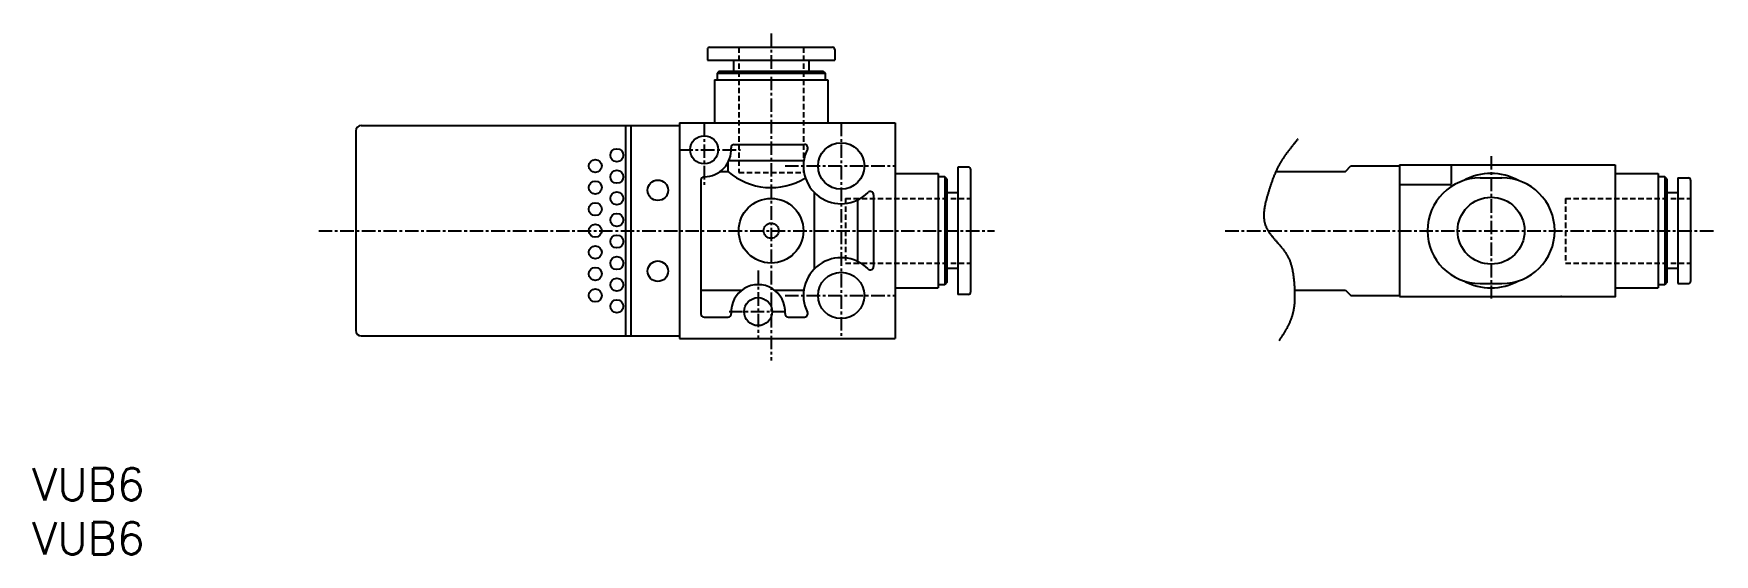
# Model space of a CAD drawing. Extents: x 0 to 156, y 0 to 48.
import ezdxf

# ---------------------------------------------------------------- set-up
doc = ezdxf.new("R2010")
doc.units = 0
doc.linetypes.add('CENTER', pattern=[2, 1.25, -0.25, 0.25, -0.25])
doc.linetypes.add('DASHED', pattern=[0.75, 0.5, -0.25])
doc.layers.get('0').update_dxf_attribs({"linetype": 'CONTINUOUS'})
doc.layers.add('CENTER', color=1, linetype='CENTER')
doc.styles.get("Standard").update_dxf_attribs({"font": 'txt.shx'})

# ---------------------------------------------------------------- blocks, each defined once
blk = doc.blocks.new('*U16')
at = {"color": 7, "linetype": 'CONTINUOUS'}
blk.add_text('VUB6', height=3, dxfattribs=at).set_placement((0, 0))
blk = doc.blocks.new('*U17')
at = {"color": 7, "linetype": 'CONTINUOUS'}
blk.add_text('VUB6', height=3, dxfattribs=at).set_placement((0, 5))

msp = doc.modelspace()

# ---------------------------------------------------------------- linework, layer by layer
at = {"color": 7, "linetype": 'CONTINUOUS'}
for p, q in [((62.6, 46.8), (62.6, 45.8)), ((62.8, 47), (74.2, 47)), ((74.4, 46.8), (74.4, 45.8)), ((62.6, 45.8), (74.4, 45.8)), ((65, 45.8), (65, 44.8)), ((72, 45.8), (72, 44.8)), ((63.25, 44), (73.75, 44)), ((63.25, 44), (63.25, 40)), ((63.7, 44.8), (63.5, 44.6)), ((63.5, 44.6), (63.5, 44)), ((63.5, 44.6), (73.5, 44.6)), ((63.7, 44.8), (73.3, 44.8)), ((73.3, 44.8), (73.5, 44.6)), ((73.5, 44.6), (73.5, 44)), ((73.75, 44), (73.75, 40)), ((30, 39.25), (30, 20.75)), ((30.5, 39.75), (60, 39.75)), ((55, 39.75), (55, 20.25)), ((55.5, 39.75), (55.5, 20.25)), ((60, 40), (60, 20)), ((60, 40), (80, 40)), ((80, 40), (80, 20)), ((65.09, 38), (71.6, 38)), ((64.5, 36.31), (64.5, 35.5)), ((64.59, 36.5), (71.54, 36.5)), ((86.8, 35.9), (85.8, 35.9)), ((85.8, 35.9), (85.8, 24.1)), ((121.75, 35.5), (122.25, 36)), ((122.25, 36), (126.75, 36)), ((126.75, 36.1), (126.75, 23.9)), ((126.75, 36.1), (146.75, 36.1)), ((131.55, 36.1), (131.55, 34.3)), ((146.75, 36.1), (146.75, 23.9)), ((62, 34.7), (62, 22.3)), ((63.8, 35.5), (64.5, 35.5)), ((80, 35.3), (84, 35.3)), ((84, 35.3), (84, 24.7)), ((84.6, 35), (84, 35)), ((84.6, 35), (84.6, 25)), ((84.8, 34.8), (84.6, 35)), ((84.8, 34.8), (84.8, 25.2)), ((87, 35.7), (87, 24.3)), ((115.3, 35.5), (121.75, 35.5)), ((126.75, 34.3), (131.55, 34.3)), ((134.25, 34.9), (136.25, 34.9)), ((146.75, 35.3), (150.75, 35.3)), ((150.75, 35.3), (150.75, 24.7)), ((151.35, 35), (150.75, 35)), ((151.35, 35), (151.35, 25)), ((151.55, 34.8), (151.35, 35)), ((151.55, 34.8), (151.55, 25.2)), ((152.55, 34.9), (152.55, 25.1)), ((152.55, 34.9), (153.55, 34.9)), ((153.75, 34.7), (153.75, 25.3)), ((72.5, 33.55), (72.5, 26.45)), ((76.5, 32.84), (76.5, 27.16)), ((78, 33.33), (78, 26.67)), ((85.8, 33.5), (84.8, 33.5)), ((152.55, 33.5), (151.55, 33.5)), ((85.8, 26.5), (84.8, 26.5)), ((152.55, 26.5), (151.55, 26.5)), ((84.6, 25), (84, 25)), ((84.8, 25.2), (84.6, 25)), ((134.25, 25.1), (136.25, 25.1)), ((151.35, 25), (150.75, 25)), ((151.55, 25.2), (151.35, 25)), ((152.55, 25.1), (153.55, 25.1)), ((62, 24.5), (65.8, 24.5)), ((68.8, 24.5), (71.54, 24.5)), ((80, 24.7), (84, 24.7)), ((86.8, 24.1), (85.8, 24.1)), ((117.03, 24.5), (121.75, 24.5)), ((121.75, 24.5), (122.25, 24)), ((122.25, 24), (126.75, 24)), ((126.75, 23.9), (146.75, 23.9)), ((146.75, 24.7), (150.75, 24.7)), ((62.3, 22), (64.51, 22)), ((70.09, 22), (71.6, 22)), ((30.5, 20.25), (60, 20.25)), ((60, 20), (80, 20))]:
    msp.add_line(p, q, dxfattribs=at)
at = {"color": 3, "linetype": 'DASHED'}
for p, q in [((65.5, 47), (65.5, 35.4)), ((71.5, 47), (71.5, 35.4)), ((65.5, 35.4), (71.5, 35.4)), ((75.4, 33), (87, 33)), ((75.4, 33), (75.4, 27)), ((142.15, 33), (153.75, 33)), ((142.15, 33), (142.15, 27)), ((75.4, 27), (87, 27)), ((142.15, 27), (153.75, 27))]:
    msp.add_line(p, q, dxfattribs=at)
at = {"color": 7}
msp.add_polyline3d([(117.35, 38.5, 0), (117.31, 38.45, 0), (117.27, 38.4, 0), (117.22, 38.35, 0), (117.18, 38.3, 0), (117.14, 38.25, 0), (117.1, 38.2, 0), (117.06, 38.15, 0), (117.02, 38.1, 0), (116.97, 38.05, 0), (116.93, 38, 0), (116.89, 37.95, 0), (116.85, 37.89, 0), (116.81, 37.84, 0), (116.77, 37.79, 0), (116.73, 37.74, 0), (116.69, 37.69, 0), (116.65, 37.64, 0), (116.61, 37.59, 0), (116.57, 37.54, 0), (116.53, 37.49, 0), (116.49, 37.44, 0), (116.45, 37.39, 0), (116.41, 37.34, 0), (116.37, 37.28, 0), (116.33, 37.23, 0), (116.29, 37.18, 0), (116.26, 37.13, 0), (116.22, 37.08, 0), (116.18, 37.03, 0), (116.14, 36.97, 0), (116.11, 36.92, 0), (116.07, 36.87, 0), (116.03, 36.82, 0), (116, 36.76, 0), (115.96, 36.71, 0), (115.93, 36.66, 0), (115.89, 36.6, 0), (115.86, 36.55, 0), (115.83, 36.49, 0), (115.79, 36.44, 0), (115.76, 36.39, 0), (115.73, 36.33, 0), (115.7, 36.28, 0), (115.67, 36.22, 0), (115.64, 36.17, 0), (115.61, 36.11, 0), (115.58, 36.06, 0), (115.55, 36, 0), (115.52, 35.94, 0), (115.49, 35.89, 0), (115.46, 35.83, 0), (115.43, 35.77, 0), (115.4, 35.72, 0), (115.38, 35.66, 0), (115.35, 35.6, 0), (115.32, 35.55, 0), (115.3, 35.49, 0), (115.27, 35.43, 0), (115.24, 35.37, 0), (115.22, 35.31, 0), (115.19, 35.25, 0), (115.17, 35.2, 0), (115.14, 35.14, 0), (115.12, 35.08, 0), (115.1, 35.02, 0), (115.07, 34.96, 0), (115.05, 34.9, 0), (115.03, 34.84, 0), (115, 34.78, 0), (114.98, 34.72, 0), (114.96, 34.66, 0), (114.94, 34.6, 0), (114.91, 34.53, 0), (114.89, 34.47, 0), (114.87, 34.41, 0), (114.85, 34.35, 0), (114.83, 34.29, 0), (114.81, 34.23, 0), (114.79, 34.16, 0), (114.77, 34.1, 0), (114.75, 34.04, 0), (114.73, 33.98, 0), (114.71, 33.91, 0), (114.69, 33.85, 0), (114.67, 33.78, 0), (114.65, 33.72, 0), (114.63, 33.66, 0), (114.61, 33.59, 0), (114.59, 33.53, 0), (114.57, 33.46, 0), (114.55, 33.4, 0), (114.53, 33.33, 0), (114.51, 33.27, 0), (114.49, 33.2, 0), (114.47, 33.14, 0), (114.46, 33.07, 0), (114.44, 33, 0), (114.42, 32.94, 0), (114.4, 32.87, 0), (114.39, 32.81, 0), (114.37, 32.74, 0), (114.35, 32.67, 0), (114.34, 32.61, 0), (114.32, 32.54, 0), (114.31, 32.47, 0), (114.29, 32.41, 0), (114.28, 32.34, 0), (114.27, 32.28, 0), (114.25, 32.21, 0), (114.24, 32.14, 0), (114.23, 32.08, 0), (114.22, 32.01, 0), (114.22, 31.95, 0), (114.21, 31.88, 0), (114.2, 31.82, 0), (114.19, 31.75, 0), (114.19, 31.69, 0), (114.18, 31.62, 0), (114.18, 31.56, 0), (114.18, 31.49, 0), (114.18, 31.43, 0), (114.18, 31.37, 0), (114.18, 31.3, 0), (114.18, 31.24, 0), (114.19, 31.18, 0), (114.19, 31.12, 0), (114.2, 31.06, 0), (114.2, 30.99, 0), (114.21, 30.93, 0), (114.22, 30.87, 0), (114.23, 30.81, 0), (114.25, 30.75, 0), (114.26, 30.69, 0), (114.28, 30.64, 0), (114.3, 30.58, 0), (114.32, 30.52, 0), (114.34, 30.46, 0), (114.36, 30.41, 0), (114.39, 30.35, 0), (114.41, 30.3, 0), (114.44, 30.24, 0), (114.47, 30.19, 0), (114.5, 30.13, 0), (114.53, 30.08, 0), (114.56, 30.02, 0), (114.59, 29.97, 0), (114.62, 29.92, 0), (114.66, 29.87, 0), (114.69, 29.81, 0), (114.73, 29.76, 0), (114.77, 29.71, 0), (114.81, 29.66, 0), (114.84, 29.61, 0), (114.88, 29.56, 0), (114.92, 29.5, 0), (114.97, 29.45, 0), (115.01, 29.4, 0), (115.05, 29.35, 0), (115.09, 29.3, 0), (115.13, 29.25, 0), (115.18, 29.2, 0), (115.22, 29.15, 0), (115.27, 29.1, 0), (115.31, 29.05, 0), (115.35, 29, 0), (115.4, 28.95, 0), (115.44, 28.9, 0), (115.48, 28.85, 0), (115.53, 28.8, 0), (115.57, 28.75, 0), (115.62, 28.7, 0), (115.66, 28.65, 0), (115.7, 28.6, 0), (115.75, 28.55, 0), (115.79, 28.49, 0), (115.83, 28.44, 0), (115.88, 28.39, 0), (115.92, 28.34, 0), (115.96, 28.29, 0), (116, 28.24, 0), (116.04, 28.18, 0), (116.08, 28.13, 0), (116.11, 28.08, 0), (116.15, 28.02, 0), (116.19, 27.97, 0), (116.22, 27.91, 0), (116.26, 27.86, 0), (116.29, 27.8, 0), (116.33, 27.75, 0), (116.36, 27.69, 0), (116.39, 27.64, 0), (116.42, 27.58, 0), (116.45, 27.52, 0), (116.47, 27.46, 0), (116.5, 27.4, 0), (116.53, 27.35, 0), (116.55, 27.29, 0), (116.58, 27.23, 0), (116.6, 27.17, 0), (116.62, 27.11, 0), (116.64, 27.05, 0), (116.66, 26.99, 0), (116.68, 26.93, 0), (116.7, 26.86, 0), (116.72, 26.8, 0), (116.74, 26.74, 0), (116.75, 26.68, 0), (116.77, 26.61, 0), (116.78, 26.55, 0), (116.8, 26.49, 0), (116.81, 26.43, 0), (116.83, 26.36, 0), (116.84, 26.3, 0), (116.85, 26.23, 0), (116.86, 26.17, 0), (116.87, 26.11, 0), (116.89, 26.04, 0), (116.89, 25.98, 0), (116.9, 25.91, 0), (116.91, 25.85, 0), (116.92, 25.78, 0), (116.93, 25.72, 0), (116.94, 25.65, 0), (116.94, 25.59, 0), (116.95, 25.52, 0), (116.96, 25.45, 0), (116.97, 25.39, 0), (116.97, 25.32, 0), (116.98, 25.26, 0), (116.98, 25.19, 0), (116.99, 25.12, 0), (116.99, 25.06, 0), (117, 24.99, 0), (117, 24.93, 0), (117.01, 24.86, 0), (117.01, 24.79, 0), (117.01, 24.73, 0), (117.02, 24.66, 0), (117.02, 24.6, 0), (117.02, 24.53, 0), (117.03, 24.47, 0), (117.03, 24.4, 0), (117.03, 24.33, 0), (117.03, 24.27, 0), (117.03, 24.2, 0), (117.04, 24.14, 0), (117.04, 24.07, 0), (117.04, 24.01, 0), (117.04, 23.94, 0), (117.04, 23.88, 0), (117.04, 23.81, 0), (117.04, 23.75, 0), (117.03, 23.68, 0), (117.03, 23.62, 0), (117.03, 23.55, 0), (117.03, 23.49, 0), (117.02, 23.42, 0), (117.02, 23.36, 0), (117.01, 23.29, 0), (117.01, 23.23, 0), (117, 23.17, 0), (117, 23.1, 0), (116.99, 23.04, 0), (116.98, 22.98, 0), (116.97, 22.91, 0), (116.96, 22.85, 0), (116.95, 22.79, 0), (116.94, 22.72, 0), (116.93, 22.66, 0), (116.92, 22.6, 0), (116.91, 22.54, 0), (116.89, 22.48, 0), (116.88, 22.41, 0), (116.86, 22.35, 0), (116.85, 22.29, 0), (116.83, 22.23, 0), (116.81, 22.17, 0), (116.8, 22.11, 0), (116.78, 22.05, 0), (116.76, 21.99, 0), (116.74, 21.93, 0), (116.72, 21.87, 0), (116.69, 21.81, 0), (116.67, 21.75, 0), (116.65, 21.7, 0), (116.63, 21.64, 0), (116.6, 21.58, 0), (116.58, 21.52, 0), (116.55, 21.46, 0), (116.53, 21.4, 0), (116.5, 21.35, 0), (116.47, 21.29, 0), (116.44, 21.23, 0), (116.41, 21.17, 0), (116.39, 21.12, 0), (116.36, 21.06, 0), (116.33, 21, 0), (116.3, 20.95, 0), (116.26, 20.89, 0), (116.23, 20.84, 0), (116.2, 20.78, 0), (116.17, 20.72, 0), (116.14, 20.67, 0), (116.1, 20.61, 0), (116.07, 20.56, 0), (116.03, 20.5, 0), (116, 20.45, 0), (115.97, 20.39, 0), (115.93, 20.33, 0), (115.89, 20.28, 0), (115.86, 20.22, 0), (115.82, 20.17, 0), (115.79, 20.12, 0), (115.75, 20.06, 0), (115.71, 20.01, 0), (115.68, 19.95, 0), (115.64, 19.9, 0), (115.6, 19.84, 0), (115.56, 19.79, 0)], dxfattribs=at)
at = {"color": 7, "linetype": 'CONTINUOUS'}
for centre, radius in [((54.2, 37), 0.6), ((62.3, 37.5), 1.3), ((75, 36), 2.15), ((52.2, 36), 0.6), ((52.2, 34), 0.6), ((54.2, 35), 0.6), ((58, 33.75), 0.95), ((54.2, 33), 0.6), ((68.5, 30), 3), ((135.25, 30), 3.1), ((52.2, 32), 0.6), ((54.2, 31), 0.6), ((52.2, 30), 0.6), ((68.5, 30), 0.7), ((52.2, 28), 0.6), ((54.2, 29), 0.6), ((52.2, 26), 0.6), ((54.2, 27), 0.6), ((58, 26.25), 0.95), ((54.2, 25), 0.6), ((75, 24), 2.15), ((52.2, 24), 0.6), ((54.2, 23), 0.6), ((67.3, 22.5), 1.3)]:
    msp.add_circle(centre, radius, dxfattribs=at)
for centre, radius, start, end in [((62.8, 46.8), 0.2, 90, 180), ((74.2, 46.8), 0.2, 0, 90), ((30.5, 39.25), 0.5, 90, 180), ((62.3, 37.5), 2.5, 269.9999, 4.0961), ((65.09, 37.7), 0.3, 90, 184.096), ((75, 36), 3.5, 153.425, 315.2778), ((71.6, 37.7), 0.3, 333.425, 90), ((86.8, 35.7), 0.2, 0, 90), ((62.3, 34.7), 0.3, 90, 180), ((68.5, 40.08), 6.08, 228.8879, 301.5), ((134.25, 30), 4.9, 90, 270), ((135.25, 30), 5.3, 61.3639, 118.6361), ((136.25, 30), 4.9, 270, 90), ((153.55, 34.7), 0.2, 0, 90), ((77.7, 33.33), 0.3, 0, 135.2777), ((75, 24), 3.5, 44.7222, 206.575), ((77.7, 26.67), 0.3, 224.7223, 0), ((67.3, 22.5), 2.5, 355.904, 184.096), ((135.25, 30), 5.3, 241.3639, 298.6361), ((153.55, 25.3), 0.2, 270, 0), ((86.8, 24.3), 0.2, 270, 0), ((62.3, 22.3), 0.3, 180, 270), ((64.51, 22.3), 0.3, 270, 4.0961), ((70.09, 22.3), 0.3, 175.904, 270), ((71.6, 22.3), 0.3, 270, 26.575), ((30.5, 20.75), 0.5, 180, 270)]:
    msp.add_arc(centre, radius, start, end, dxfattribs=at)
for p in [(80, 24), (141.75, 23.9), (141.75, 23.9), (146.75, 23.9)]:
    msp.add_point(p, dxfattribs=at)
at = {"layer": 'CENTER', "color": 1, "linetype": 'CENTER'}
for p, q in [((68.5, 48.27), (68.5, 17.96)), ((62.3, 40), (62.3, 34.03)), ((75, 40), (75, 20)), ((60, 37.5), (65.65, 37.5)), ((69.79, 36), (80, 36)), ((135.25, 36.92), (135.25, 23.71)), ((26.56, 30), (89.21, 30)), ((110.61, 30), (155.95, 30)), ((67.3, 26.3), (67.3, 20)), ((69.79, 24), (80, 24)), ((64.61, 22.5), (69.97, 22.5))]:
    msp.add_line(p, q, dxfattribs=at)

# ---------------------------------------------------------------- block references
at = {"color": 7, "linetype": 'CONTINUOUS'}
for name in ['*U17', '*U16']:
    msp.add_blockref(name, (0, 0), dxfattribs=at)

doc.saveas('drawing.dxf')
